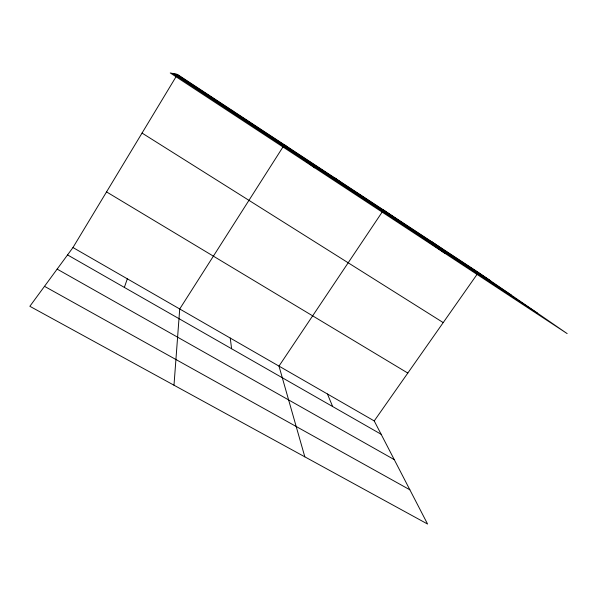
<?xml version="1.0" encoding="UTF-8"?>
<svg xmlns="http://www.w3.org/2000/svg" width="597" height="597" viewBox="0 0 597 597"><rect width="100%" height="100%" fill="white"/><g stroke="black" fill="none" stroke-linecap="round" stroke-linejoin="round"><path stroke-width="0.9" d="M173.988 385.214L179.719 308.977L284.373 144.773L314.753 167.847M124.348 287.403L127.333 278.821M72.968 247.539L374.229 420.922L427.586 524.047L29.85 306.298L72.968 247.539L177.436 74.424L478.421 272.426L567.15 333.596L170.249 72.953L177.436 74.424M374.229 420.922L478.421 272.426M44.506 286.329L409.87 489.801M57.14 269.105L394.251 459.623M67.551 254.919L381.147 434.28M106.542 191.906L407.811 373.065M142.049 133.071L443.22 322.596M176.54 74.237L489.809 280.277M174.824 73.886L511.495 295.224M172.712 73.453L537.472 313.134M431.847 241.785L441.534 248.524M445.272 253.561L383.535 210.002L278.986 366.103L304.828 456.847M334.872 177.988L340.775 182.257M231.934 110.273L233.487 111.691M327.454 393.998L332.633 406.535M230.241 338.051L231.606 348.752"/></g></svg>
